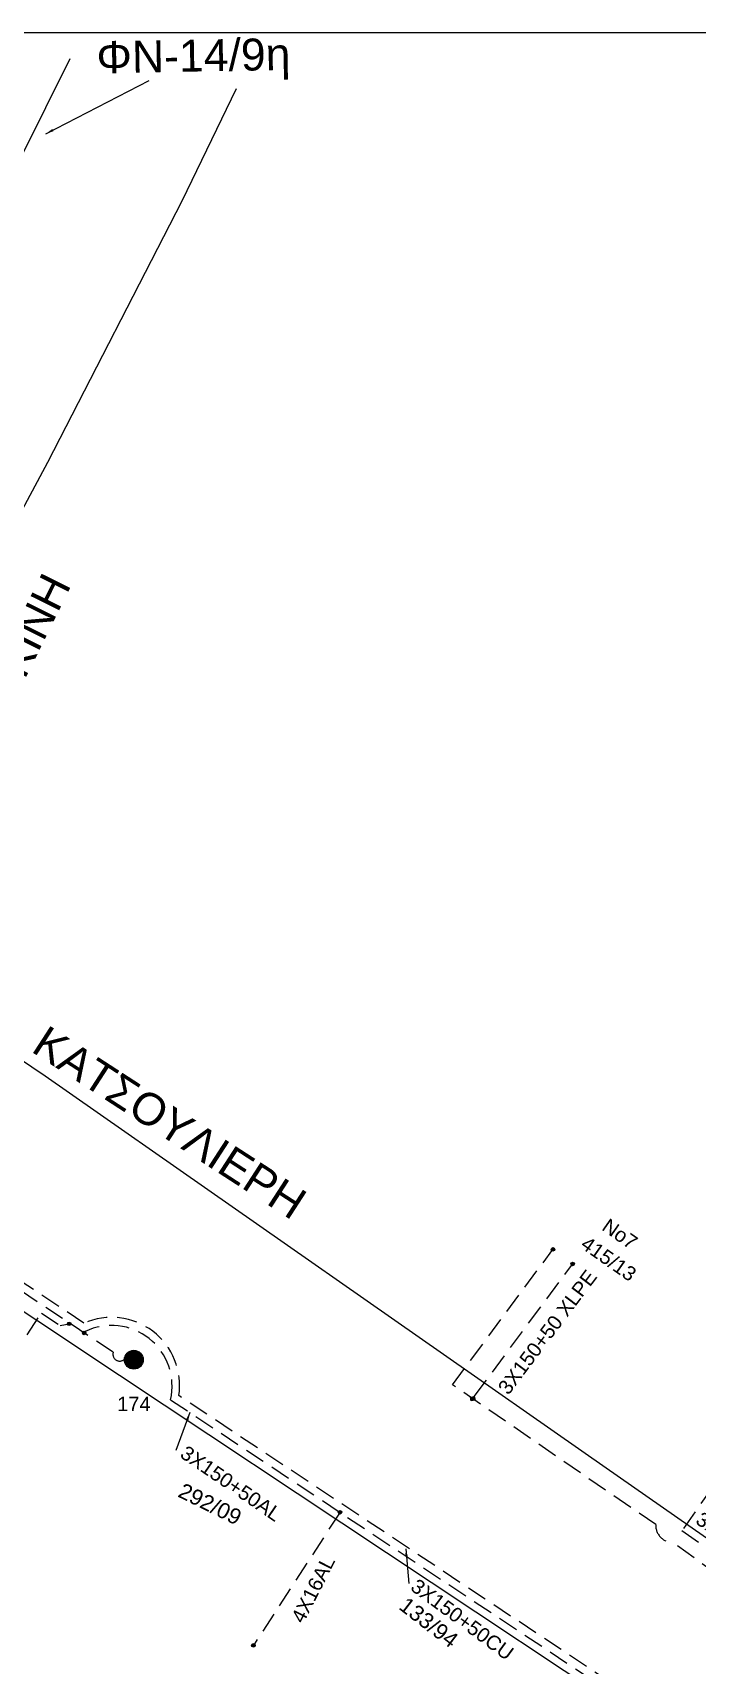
# Model space of a CAD drawing. Header units: millimetres. Extents: x 924 to 3152, y 704 to 1760.
# Drawn here: x 2377.3 to 2460.6, y 1520.2 to 1724.8 of the extents above; entities that cross this region are included whole.
import ezdxf

# ---------------------------------------------------------------- set-up
doc = ezdxf.new("R2010")
doc.units = ezdxf.units.MM
doc.linetypes.add('DASHED', pattern=[19.05, 12.7, -6.35])
for name, color, linetype in [('Επιγραφές - Σχήματα', 7, 'Continuous'), ('Καλώδια ΧΤ   3x150+50AL', 7, 'DASHED'), ('Καλώδια ΧΤ   3x150+50CU', 7, 'DASHED'), ('Καλώδια ΧΤ   3x150AL+50XLPE', 7, 'DASHED'), ('Στύλος Ξύλινος', 7, 'Continuous'), ('Στύλος Ξύλινος @ 1', 7, 'Continuous'), ('Συνδέσεις', 7, 'Continuous'), ('Συνεστραμμένα ΧΤ   3x70+54.6+25 AL', 7, 'SYN_LINE'), ('Υπόβαθρο ΔΕΗ', 7, 'Continuous'), ('Υπόγεια καλώδια Παροχών ΧΤ   4x16AL', 7, 'DASHED')]:
    doc.layers.add(name, color=color, linetype=linetype)
doc.styles.get("Standard").update_dxf_attribs({"font": 'ARIAL.TTF'})
doc.linetypes.add('SYN_LINE', pattern='A,0.5,-0.0001,["/\\/\\/\\/",Standard,S=0.1,R=0,X=0,Y=-0.05],-0.25', length=0.7501)
doc.dimstyles.new('ISO-25', dxfattribs={"dimtxt": 2.5, "dimasz": 2.5, "dimexe": 1.25, "dimexo": 0.625, "dimtad": 1, "dimtxsty": 'Standard', "dimcen": 2.5, "dimadec": 0, "dimazin": 0, "dimtfac": 1, "dimtmove": 0, "dimatfit": 3, "dimfxl": 1, "dimarcsym": 0})

# ---------------------------------------------------------------- blocks, each defined once
blk = doc.blocks.new('ΥΠΑΡΧΩΝ ΞΥΛΙΝΟΣ ΣΤΥΛΟΣ')
at = {"layer": 'Στύλος Ξύλινος'}
h = blk.add_hatch(color=256, dxfattribs=at)
h.paths.add_polyline_path([(-2.62, 0, 0.270008), (-1.29, -2.28), (1.3, 2.27, 0.576266)])
h.paths.add_polyline_path([(-1.29, -2.28, 0.574793), (2.62, 0, 0.268822), (1.3, 2.27)])
blk.add_line((-1.29, -2.28), (1.3, 2.27), dxfattribs=at)
blk.add_circle((0, 0), 2.62, dxfattribs=at)
at = {"layer": 'Στύλος Ξύλινος', "flags": 4}
for tag, p in [('ΑΡΙΘΜΟΣ', (-4.91, 8.6)), ('ΤΥΠΟΣ', (-4.85, 3.39))]:
    blk.add_attdef(tag, p, '', height=4, dxfattribs=at)
blk = doc.blocks.new('_ΣΥΝΔΕΣΗ')
at = {"layer": 'Συνδέσεις', "linetype": 'SYN_LINE', "ltscale": 40}
blk.add_hatch(color=256, dxfattribs=at).paths.add_polyline_path([(0.5, -0.01, 1), (-0.5, -0.01, 1)])
at = {"layer": 'Συνδέσεις'}
blk.add_circle((0, -0.01), 0.5, dxfattribs=at)
blk = doc.blocks.new('TSONTA XT1')
at = {"ltscale": 40}
h = blk.add_hatch(color=256, dxfattribs=at)
h.dxf.hatch_style = 1
h.paths.add_polyline_path([(595.96, 2487.66), (597.07, 2488.77), (595.96, 2489.87), (594.85, 2488.77)])
blk.add_lwpolyline([(594.85, 2488.77), (595.96, 2489.87), (597.07, 2488.77), (595.96, 2487.66)], close=True, dxfattribs=at)

msp = doc.modelspace()

# ---------------------------------------------------------------- linework, layer by layer
at = {"layer": 'Επιγραφές - Σχήματα'}
msp.add_lwpolyline([(945.928, 1724.828), (2912.268, 1724.828), (2912.268, 721.757), (945.928, 721.757)], close=True, dxfattribs=at)
at = {"layer": 'Καλώδια ΧΤ   3x150+50AL', "color": 1, "ltscale": 0.2}
msp.add_lwpolyline([(2466.928, 1548.746), (2458.697, 1537.074), (2472.273, 1527.596), (2474.771, 1530.241)], dxfattribs=at)
at = {"layer": 'Καλώδια ΧΤ   3x150AL+50XLPE', "color": 85, "linetype": 'DASHED', "ltscale": 0.2}
for points in [[(2459.421, 1511.603), (2395.598, 1553.981, 0.5921582), (2383.698, 1563.061), (2348.736, 1586.265, 0.3502649), (2335.435, 1585.526, 1.074021), (2330.855, 1580.953), (2325.497, 1568.499), (2277.447, 1587.144, -0.6441492), (2272.459, 1592.888), (2271.818, 1596.275)], [(2472.543, 1524.716), (2457.625, 1535.538, -0.4206347), (2455.403, 1537.814), (2429.918, 1555.347), (2442.514, 1572.319)]]:
    msp.add_lwpolyline(points, format="xyb", dxfattribs=at)
at = {"layer": 'Καλώδια ΧΤ   3x150AL+50XLPE', "color": 233, "linetype": 'DASHED', "ltscale": 0.2, "true_color": 0xd2798f}
for points in [[(2388.779, 1558.562, -0.7918658), (2387.37, 1559.423), (2348.157, 1585.45, 0.4685886), (2333.78, 1581.654, -0.3114791), (2332.151, 1580.52)], [(2383.846, 1562.027, -0.6303518), (2394.55, 1553.476), (2456.682, 1512.221), (2454.637, 1510.122)]]:
    msp.add_lwpolyline(points, format="xyb", dxfattribs=at)
at = {"layer": 'Καλώδια ΧΤ   3x150AL+50XLPE', "color": 85, "linetype": 'DASHED', "ltscale": 0.2}
msp.add_lwpolyline([(2432.655, 1553.877), (2444.957, 1570.452)], dxfattribs=at)
at = {"layer": 'Καλώδια ΧΤ   3x150AL+50XLPE', "color": 233, "linetype": 'DASHED', "ltscale": 0.2, "true_color": 0xd2798f}
msp.add_lwpolyline([(2366.025, 1545.732), (2378.362, 1564.331), (2380.7, 1562.78), (2381.849, 1562.982), (2381.849, 1562.982)], dxfattribs=at)
at = {"layer": 'Συνεστραμμένα ΧΤ   3x70+54.6+25 AL', "color": 5, "ltscale": 20}
msp.add_lwpolyline([(2324.533, 1603.341), (2326.819, 1609.269), (2337.981, 1633.498), (2345.416, 1647.813), (2363.516, 1684.567), (2381.966, 1721.575)], dxfattribs=at)
at = {"layer": 'Υπόβαθρο ΔΕΗ', "ltscale": 0.2}
msp.add_lwpolyline([(2402.778, 1717.766), (2395.985, 1703.716), (2379.109, 1670.928), (2361.865, 1638.772), (2349.733, 1613.656), (2378.815, 1594.064), (2449.173, 1544.943), (2472.136, 1528.911), (2496.185, 1554.347), (2543.811, 1602.328), (2556.419, 1614.71), (2574.384, 1650.191), (2580.081, 1661.947), (2580.417, 1684.372), (2514.561, 1705.672), (2467.655, 1719.923)], dxfattribs=at)
msp.add_lwpolyline([(2387.045, 1444.058), (2403.673, 1460.595), (2435.239, 1491.646), (2455.112, 1512.063), (2388.16, 1556.519), (2346.998, 1583.821, 0.4736811), (2335.539, 1580.693), (2294.896, 1493.349)], format="xyb", dxfattribs=at)
at = {"layer": 'Υπόγεια καλώδια Παροχών ΧΤ   4x16AL', "color": 233, "linetype": 'DASHED', "ltscale": 0.2, "true_color": 0xd2798f}
msp.add_lwpolyline([(2415.812, 1539.359), (2404.952, 1522.676)], dxfattribs=at)

# ---------------------------------------------------------------- block references
at = {"layer": 'Στύλος Ξύλινος @ 1', "ltscale": 40}
ref = msp.add_blockref('ΥΠΑΡΧΩΝ ΞΥΛΙΝΟΣ ΣΤΥΛΟΣ', (2389.954, 1558.484), dxfattribs=dict(at, xscale=0.4499999999998181, yscale=0.4499999999998181, zscale=0.4499999999998181))
ref.add_attrib('ΤΥΠΟΣ', '174', (2387.857, 1552.035), dxfattribs={"layer": 'Στύλος Ξύλινος', "height": 1.8, "flags": 4})
at = {"layer": 'Συνδέσεις', "xscale": 0.4499999999998181, "yscale": 0.4499999999998181, "zscale": 0.4499999999998181}
for p in [(2442.514, 1572.319), (2444.982, 1570.487), (2381.849, 1562.982), (2383.723, 1561.844), (2415.812, 1539.359), (2404.953, 1522.681)]:
    msp.add_blockref('_ΣΥΝΔΕΣΗ', p, dxfattribs=at)
at = {"layer": 'Συνδέσεις', "xscale": 0.3075184835441075, "yscale": 0.3075184835441075, "zscale": 0.3075184835441075, "rotation": 325.4727885144121}
msp.add_blockref('TSONTA XT1', (1847.682, 1026.941), dxfattribs=at)

# ---------------------------------------------------------------- texts
at = {"layer": 'Επιγραφές - Σχήματα', "linetype": 'Continuous', "char_height": 4, "width": 47.13111, "attachment_point": 1}
for s, insert, rotation in [('ΦΝ-14/9η', (2385.219, 1723.733), 1.02002), ('ΑΝ. ΓΚΙΝΗ', (2366.496, 1632.945), 63.68733), ('ΚΑΤΣΟΥΛΙΕΡΗ', (2379.105, 1600.545), 327.07783)]:
    msp.add_mtext(s, dxfattribs=dict(at, insert=insert, rotation=rotation))
at = {"layer": 'Επιγραφές - Σχήματα', "char_height": 1.8, "attachment_point": 1}
for s, insert, rotation in [('No7', (2449.544, 1576.309), 325), ('415/13', (2446.881, 1574.084), 325), ('{\\H1.0833x;292/09}', (2396.215, 1543.122), 333.68648), ('{\\H1.0833x;133/94}', (2424.243, 1528.871), 322.41406)]:
    msp.add_mtext_dynamic_manual_height_columns(s, width=10.09091, gutter_width=12.5, heights=[0], dxfattribs=dict(at, insert=insert, rotation=rotation))
at = {"layer": 'Καλώδια ΧΤ   3x150+50AL', "color": 7, "char_height": 1.8, "width": 168.37176, "attachment_point": 1}
for s, insert, rotation in [('3X150+50 XLPE', (2435.482, 1555.043), 53), ('3X150+50AL', (2396.623, 1547.843), 325.61653), ('3X150+50AL', (2461.254, 1539.54), 326.92792)]:
    msp.add_mtext(s, dxfattribs=dict(at, insert=insert, rotation=rotation))
at = {"layer": 'Καλώδια ΧΤ   3x150+50CU', "color": 7, "insert": (2425.592, 1531.157), "char_height": 1.8, "width": 168.37176, "attachment_point": 1, "rotation": 323.51455}
msp.add_mtext('3X150+50CU', dxfattribs=at)
at = {"layer": 'Υπόγεια καλώδια Παροχών ΧΤ   4x16AL', "color": 7, "insert": (2409.593, 1526.128), "char_height": 1.8, "width": 168.37176, "attachment_point": 1, "rotation": 63.05377}
msp.add_mtext('4X16AL', dxfattribs=at)

# ---------------------------------------------------------------- leaders
at = {"layer": 'Επιγραφές - Σχήματα', "ltscale": 40}
for points in [[(2378.915, 1712.155), (2391.893, 1718.845)], [(2396.981, 1551.862), (2395.222, 1547.115)], [(2424.064, 1534.797), (2424.44, 1530.423)]]:
    msp.add_leader(points, dimstyle='ISO-25', override={"dimasz": 1, "dimtad": 0}, dxfattribs=at)

doc.saveas('drawing.dxf')
